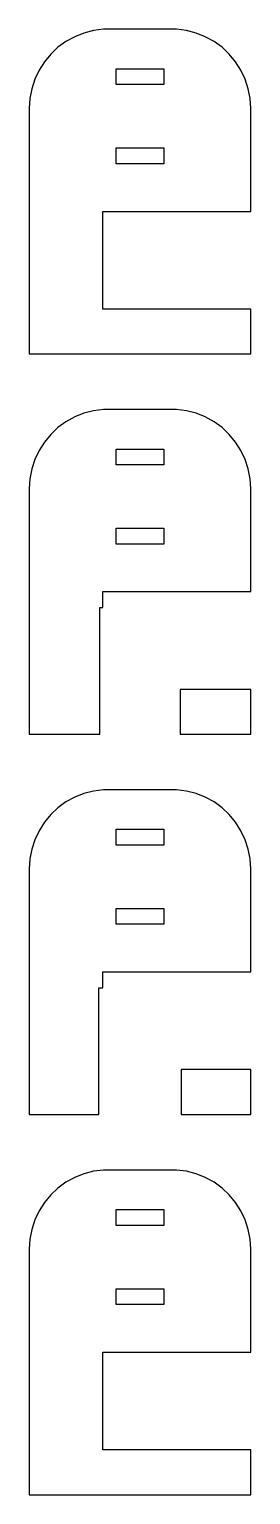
# Model space of a CAD drawing. Header units: metres. Extents: x -7 to 7, y 0 to 92.5.
import ezdxf

# ---------------------------------------------------------------- set-up
doc = ezdxf.new("R2010")
doc.units = ezdxf.units.M

msp = doc.modelspace()

# ---------------------------------------------------------------- linework, layer by layer
for p, q in [((-2.31395, 92.4901), (-2.9369, 92.4114)), ((2.31395, 92.4901), (-2.31395, 92.4901)), ((2.9369, 92.4114), (2.31395, 92.4901)), ((-4.67912, 91.7216), (-5.18712, 91.3526)), ((-4.12889, 92.0241), (-4.67912, 91.7216)), ((-3.54507, 92.2553), (-4.12889, 92.0241)), ((-2.9369, 92.4114), (-3.54507, 92.2553)), ((3.54507, 92.2553), (2.9369, 92.4114)), ((4.12889, 92.0241), (3.54507, 92.2553)), ((4.67912, 91.7216), (4.12889, 92.0241)), ((5.18712, 91.3526), (4.67912, 91.7216)), ((-5.64484, 90.9227), (-6.04507, 90.4389)), ((-5.18712, 91.3526), (-5.64484, 90.9227)), ((5.64484, 90.9227), (5.18712, 91.3526)), ((6.04507, 90.4389), (5.64484, 90.9227)), ((-6.38153, 89.9088), (-6.64888, 89.3406)), ((-6.04507, 90.4389), (-6.38153, 89.9088)), ((-1.5, 89), (-1.5, 90)), ((-1.5, 90), (1.5, 90)), ((1.5, 90), (1.5, 89)), ((6.38153, 89.9088), (6.04507, 90.4389)), ((6.64888, 89.3406), (6.38153, 89.9088)), ((-6.64888, 89.3406), (-6.84291, 88.7434)), ((1.5, 89), (-1.5, 89)), ((6.84291, 88.7434), (6.64888, 89.3406)), ((-6.96057, 88.1267), (-7, 87.5)), ((-6.84291, 88.7434), (-6.96057, 88.1267)), ((6.96057, 88.1267), (6.84291, 88.7434)), ((7, 87.5), (6.96057, 88.1267)), ((-7, 87.5), (-7, 72)), ((7, 81), (7, 87.5)), ((-1.5, 84), (-1.5, 85)), ((-1.5, 85), (1.5, 85)), ((1.5, 85), (1.5, 84)), ((1.5, 84), (-1.5, 84)), ((-2.33968, 74.83), (-2.33968, 81)), ((-2.33968, 81), (7, 81)), ((7, 74.83), (-2.33968, 74.83)), ((7, 72), (7, 74.83)), ((-7, 72), (7, 72)), ((-2.31395, 68.4901), (-2.9369, 68.4114)), ((2.31395, 68.4901), (-2.31395, 68.4901)), ((2.9369, 68.4114), (2.31395, 68.4901)), ((-4.67912, 67.7216), (-5.18712, 67.3526)), ((-4.12889, 68.0241), (-4.67912, 67.7216)), ((-3.54507, 68.2553), (-4.12889, 68.0241)), ((-2.9369, 68.4114), (-3.54507, 68.2553)), ((3.54507, 68.2553), (2.9369, 68.4114)), ((4.12889, 68.0241), (3.54507, 68.2553)), ((4.67912, 67.7216), (4.12889, 68.0241)), ((5.18712, 67.3526), (4.67912, 67.7216)), ((-5.64484, 66.9227), (-6.04507, 66.4389)), ((-5.18712, 67.3526), (-5.64484, 66.9227)), ((5.64484, 66.9227), (5.18712, 67.3526)), ((6.04507, 66.4389), (5.64484, 66.9227)), ((-6.38153, 65.9088), (-6.64888, 65.3406)), ((-6.04507, 66.4389), (-6.38153, 65.9088)), ((-1.5, 65), (-1.5, 66)), ((-1.5, 66), (1.5, 66)), ((1.5, 66), (1.5, 65)), ((6.38153, 65.9088), (6.04507, 66.4389)), ((6.64888, 65.3406), (6.38153, 65.9088)), ((-6.84291, 64.7434), (-6.96057, 64.1267)), ((-6.64888, 65.3406), (-6.84291, 64.7434)), ((1.5, 65), (-1.5, 65)), ((6.84291, 64.7434), (6.64888, 65.3406)), ((6.96057, 64.1267), (6.84291, 64.7434)), ((-6.96057, 64.1267), (-7, 63.5)), ((7, 63.5), (6.96057, 64.1267)), ((-7, 63.5), (-7, 48)), ((7, 57), (7, 63.5)), ((-1.5, 60), (-1.5, 61)), ((-1.5, 61), (1.5, 61)), ((1.5, 61), (1.5, 60)), ((1.5, 60), (-1.5, 60)), ((-2.33968, 56), (-2.33968, 57)), ((-2.33968, 57), (7, 57)), ((-2.53072, 56), (-2.33968, 56)), ((-2.53072, 48), (-2.53072, 56)), ((7, 50.83), (2.53072, 50.83)), ((2.53072, 50.83), (2.53072, 48)), ((7, 48), (7, 50.83)), ((-7, 48), (-2.53072, 48)), ((2.53072, 48), (7, 48)), ((-2.9369, 44.4114), (-3.54507, 44.2553)), ((-2.31395, 44.4901), (-2.9369, 44.4114)), ((2.31395, 44.4901), (-2.31395, 44.4901)), ((2.9369, 44.4114), (2.31395, 44.4901)), ((3.54507, 44.2553), (2.9369, 44.4114)), ((-4.67912, 43.7216), (-5.18712, 43.3526)), ((-4.12889, 44.0241), (-4.67912, 43.7216)), ((-3.54507, 44.2553), (-4.12889, 44.0241)), ((4.12889, 44.0241), (3.54507, 44.2553)), ((4.67912, 43.7216), (4.12889, 44.0241)), ((5.18712, 43.3526), (4.67912, 43.7216)), ((-5.64484, 42.9227), (-6.04507, 42.4389)), ((-5.18712, 43.3526), (-5.64484, 42.9227)), ((5.64484, 42.9227), (5.18712, 43.3526)), ((6.04507, 42.4389), (5.64484, 42.9227)), ((-6.38153, 41.9088), (-6.64888, 41.3406)), ((-6.04507, 42.4389), (-6.38153, 41.9088)), ((-1.5, 41), (-1.5, 42)), ((-1.5, 42), (1.5, 42)), ((1.5, 42), (1.5, 41)), ((6.38153, 41.9088), (6.04507, 42.4389)), ((6.64888, 41.3406), (6.38153, 41.9088)), ((-6.84291, 40.7434), (-6.96057, 40.1267)), ((-6.64888, 41.3406), (-6.84291, 40.7434)), ((1.5, 41), (-1.5, 41)), ((6.84291, 40.7434), (6.64888, 41.3406)), ((6.96057, 40.1267), (6.84291, 40.7434)), ((-6.96057, 40.1267), (-7, 39.5)), ((7, 39.5), (6.96057, 40.1267)), ((-7, 39.5), (-7, 24)), ((7, 33), (7, 39.5)), ((-1.5, 36), (-1.5, 37)), ((-1.5, 37), (1.5, 37)), ((1.5, 37), (1.5, 36)), ((1.5, 36), (-1.5, 36)), ((-2.33968, 32), (-2.33968, 33)), ((-2.33968, 33), (7, 33)), ((-2.59418, 32), (-2.33968, 32)), ((-2.59418, 24), (-2.59418, 32)), ((7, 26.83), (2.59418, 26.83)), ((2.59418, 26.83), (2.59418, 24)), ((7, 24), (7, 26.83)), ((-7, 24), (-2.59418, 24)), ((2.59418, 24), (7, 24)), ((-2.9369, 20.4114), (-3.54507, 20.2553)), ((-2.31395, 20.4901), (-2.9369, 20.4114)), ((2.31395, 20.4901), (-2.31395, 20.4901)), ((2.9369, 20.4114), (2.31395, 20.4901)), ((3.54507, 20.2553), (2.9369, 20.4114)), ((-4.67912, 19.7216), (-5.18712, 19.3526)), ((-4.12889, 20.0241), (-4.67912, 19.7216)), ((-3.54507, 20.2553), (-4.12889, 20.0241)), ((4.12889, 20.0241), (3.54507, 20.2553)), ((4.67912, 19.7216), (4.12889, 20.0241)), ((5.18712, 19.3526), (4.67912, 19.7216)), ((-5.64484, 18.9227), (-6.04507, 18.4389)), ((-5.18712, 19.3526), (-5.64484, 18.9227)), ((5.64484, 18.9227), (5.18712, 19.3526)), ((6.04507, 18.4389), (5.64484, 18.9227)), ((-6.38153, 17.9088), (-6.64888, 17.3406)), ((-6.04507, 18.4389), (-6.38153, 17.9088)), ((-1.5, 17), (-1.5, 18)), ((-1.5, 18), (1.5, 18)), ((1.5, 18), (1.5, 17)), ((6.38153, 17.9088), (6.04507, 18.4389)), ((6.64888, 17.3406), (6.38153, 17.9088)), ((-6.84291, 16.7434), (-6.96057, 16.1267)), ((-6.64888, 17.3406), (-6.84291, 16.7434)), ((1.5, 17), (-1.5, 17)), ((6.84291, 16.7434), (6.64888, 17.3406)), ((6.96057, 16.1267), (6.84291, 16.7434)), ((-6.96057, 16.1267), (-7, 15.5)), ((7, 15.5), (6.96057, 16.1267)), ((-7, 15.5), (-7, 0)), ((7, 9), (7, 15.5)), ((-1.5, 12), (-1.5, 13)), ((-1.5, 13), (1.5, 13)), ((1.5, 13), (1.5, 12)), ((1.5, 12), (-1.5, 12)), ((-2.33968, 2.82999), (-2.33968, 9)), ((-2.33968, 9), (7, 9)), ((7, 2.82999), (-2.33968, 2.82999)), ((7, 0), (7, 2.82999)), ((-7, 0), (7, 0))]:
    msp.add_line(p, q)

doc.saveas('drawing.dxf')
